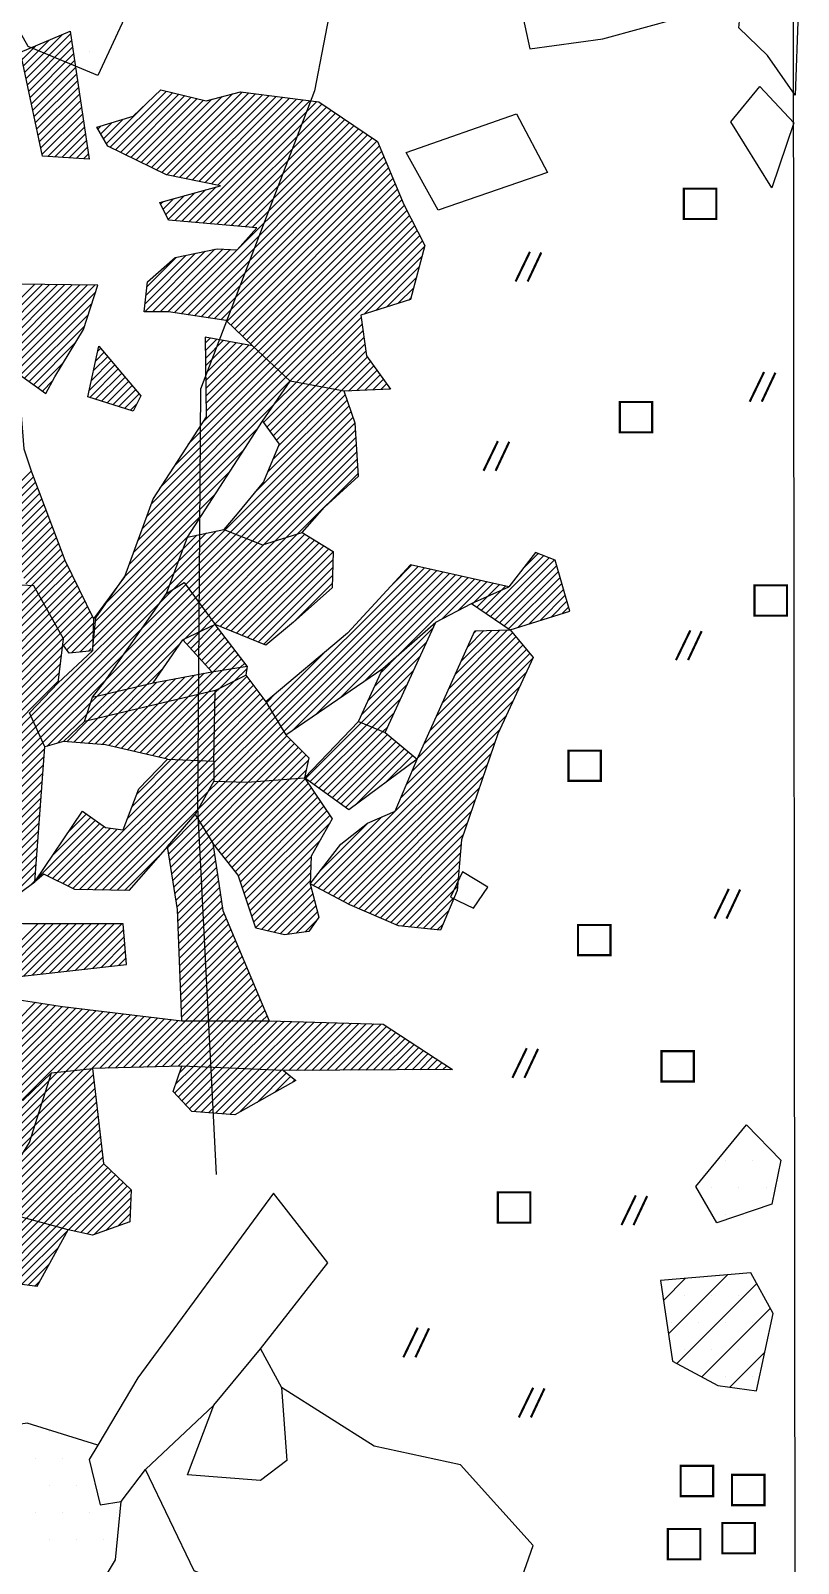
# Model space of a CAD drawing. Header units: metres. Extents: x 1.93 to 3.41, y -19.08 to -16.26.
# Drawn here: x 3.048 to 3.402, y -18.649 to -17.94 of the extents above; entities that cross this region are included whole.
import ezdxf

# ---------------------------------------------------------------- set-up
doc = ezdxf.new("R2010")
doc.units = ezdxf.units.M
doc.header["$LTSCALE"] = 25
doc.header["$MEASUREMENT"] = 0
doc.linetypes.add('GESTRICHELT', pattern=[0.75, 0.5, -0.25])
doc.linetypes.add('STRICHPUNKTX2', pattern=[2, 1, -0.5, 0, -0.5])
doc.layers.get('0').update_dxf_attribs({"linetype": 'CONTINUOUS'})
for name, color, linetype in [('BEFUND_UNSICHER', 1, 'GESTRICHELT'), ('FEUER', 1, 'CONTINUOUS'), ('GRABUNGSGRENZE', 3, 'STRICHPUNKTX2'), ('KNOCHEN', 2, 'CONTINUOUS'), ('KNOCHENSCHRAFF', 2, 'CONTINUOUS'), ('STEINE', 4, 'CONTINUOUS'), ('STEINESCHRAFF', 4, 'CONTINUOUS')]:
    doc.layers.add(name, color=color, linetype=linetype)

# ---------------------------------------------------------------- blocks, each defined once
blk = doc.blocks.new('*X8')
at = {"color": 0}
for p, q in [((304.38, -1795.374), (305.025, -1794.729)), ((304.442, -1795.665), (305.637, -1794.47)), ((304.504, -1795.957), (306.249, -1794.212)), ((304.566, -1796.248), (306.623, -1794.191)), ((304.628, -1796.54), (306.668, -1794.499)), ((304.69, -1796.831), (306.714, -1794.808)), ((304.752, -1797.123), (306.759, -1795.116)), ((304.814, -1797.414), (306.804, -1795.424)), ((304.876, -1797.706), (306.849, -1795.733)), ((304.938, -1797.997), (306.894, -1796.041)), ((305, -1798.289), (306.94, -1796.349)), ((305.063, -1798.58), (306.985, -1796.658)), ((308.457, -1799.428), (311.054, -1796.831)), ((308.695, -1799.544), (311.338, -1796.9)), ((310.83, -1800.591), (314.543, -1796.878)), ((305.125, -1798.872), (307.03, -1796.966)), ((305.187, -1799.163), (307.075, -1797.274)), ((305.249, -1799.455), (307.121, -1797.583)), ((308.274, -1799.258), (310.158, -1797.373)), ((308.932, -1799.661), (311.623, -1796.97)), ((309.169, -1799.777), (311.907, -1797.039)), ((309.406, -1799.893), (312.191, -1797.108)), ((309.644, -1800.01), (312.475, -1797.178)), ((309.881, -1800.126), (312.76, -1797.247)), ((310.118, -1800.242), (313.153, -1797.207)), ((310.355, -1800.359), (313.629, -1797.084)), ((310.592, -1800.475), (314.106, -1796.961)), ((311.072, -1800.703), (314.856, -1796.918)), ((311.366, -1800.762), (315.17, -1796.958)), ((311.659, -1800.822), (315.484, -1796.997)), ((311.953, -1800.882), (315.798, -1797.037)), ((312.084, -1802.872), (317.681, -1797.276)), ((312.246, -1800.942), (316.112, -1797.077)), ((312.41, -1802.9), (317.994, -1797.315)), ((312.54, -1801.002), (316.425, -1797.117)), ((312.735, -1802.929), (318.236, -1797.427)), ((312.834, -1801.062), (316.739, -1797.156)), ((313.06, -1802.957), (318.447, -1797.57)), ((313.127, -1801.122), (317.053, -1797.196)), ((313.421, -1801.182), (317.367, -1797.236)), ((305.311, -1799.746), (307.166, -1797.891)), ((305.564, -1799.847), (307.211, -1798.199)), ((308.012, -1798.813), (308.536, -1798.288)), ((308.143, -1799.035), (309.044, -1798.135)), ((313.385, -1802.986), (318.658, -1797.713)), ((313.71, -1803.014), (318.868, -1797.856)), ((314.035, -1803.042), (319.079, -1797.999)), ((314.36, -1803.071), (319.289, -1798.142)), ((314.686, -1803.099), (319.5, -1798.285)), ((305.894, -1799.87), (307.256, -1798.508)), ((306.224, -1799.894), (307.301, -1798.816)), ((307.881, -1798.59), (308.029, -1798.442)), ((311.423, -1807.069), (319.921, -1798.571)), ((311.729, -1807.116), (320.131, -1798.714)), ((312.036, -1807.163), (320.342, -1798.857)), ((312.342, -1807.21), (320.553, -1799)), ((315.011, -1803.128), (319.71, -1798.428)), ((306.554, -1799.917), (307.347, -1799.124)), ((306.884, -1799.941), (307.392, -1799.433)), ((307.214, -1799.964), (307.437, -1799.741)), ((312.649, -1807.258), (320.763, -1799.143)), ((312.955, -1807.305), (320.884, -1799.376)), ((313.261, -1807.352), (320.989, -1799.624)), ((313.568, -1807.399), (321.094, -1799.873)), ((313.845, -1807.475), (321.198, -1800.122)), ((314.026, -1807.648), (321.303, -1800.371)), ((314.206, -1807.821), (321.408, -1800.619)), ((314.387, -1807.994), (321.513, -1800.868)), ((314.567, -1808.167), (321.618, -1801.117)), ((310.898, -1802.29), (311.394, -1801.795)), ((311.016, -1802.526), (311.88, -1801.662)), ((311.134, -1802.762), (312.366, -1801.53)), ((311.434, -1802.815), (312.852, -1801.397)), ((311.759, -1802.844), (313.338, -1801.264)), ((314.748, -1808.34), (321.722, -1801.366)), ((314.928, -1808.513), (321.827, -1801.615)), ((315.11, -1808.686), (321.932, -1801.863)), ((310.78, -1802.055), (310.907, -1801.928)), ((315.292, -1808.857), (322.039, -1802.11)), ((315.474, -1809.028), (322.159, -1802.343)), ((315.656, -1809.2), (322.279, -1802.577)), ((315.838, -1809.371), (322.399, -1802.811)), ((316.02, -1809.543), (322.519, -1803.044)), ((316.203, -1809.714), (322.639, -1803.278)), ((316.385, -1809.885), (322.759, -1803.511)), ((316.567, -1810.057), (322.879, -1803.745)), ((316.749, -1810.228), (322.982, -1803.995)), ((310.051, -1807.027), (312.845, -1804.233)), ((310.066, -1806.658), (312.397, -1804.327)), ((310.111, -1806.26), (311.949, -1804.421)), ((310.155, -1805.862), (311.501, -1804.516)), ((310.404, -1807.027), (313.293, -1804.138)), ((310.758, -1807.027), (313.653, -1804.131)), ((311.111, -1807.027), (313.988, -1804.15)), ((320.206, -1807.124), (322.855, -1804.476)), ((320.72, -1806.965), (322.727, -1804.957)), ((302.231, -1808.483), (304.952, -1805.762)), ((302.437, -1808.63), (305.301, -1805.767)), ((302.644, -1808.777), (305.65, -1805.771)), ((302.85, -1808.925), (305.998, -1805.776)), ((303.056, -1809.072), (306.347, -1805.781)), ((303.262, -1809.219), (306.696, -1805.786)), ((303.469, -1809.366), (307.044, -1805.791)), ((303.675, -1809.514), (307.393, -1805.795)), ((303.881, -1809.661), (307.742, -1805.8)), ((304.087, -1809.808), (307.779, -1806.116)), ((321.233, -1806.805), (322.6, -1805.438)), ((321.746, -1806.645), (322.472, -1805.919)), ((304.294, -1809.956), (307.609, -1806.64)), ((322.259, -1806.485), (322.344, -1806.401)), ((304.5, -1810.103), (307.439, -1807.164)), ((317.038, -1810.293), (320.045, -1807.286)), ((304.706, -1810.25), (307.269, -1807.687)), ((317.337, -1810.347), (320.087, -1807.597)), ((317.636, -1810.402), (320.129, -1807.909)), ((317.934, -1810.457), (320.171, -1808.22)), ((304.912, -1810.398), (306.839, -1808.471)), ((307.784, -1809.294), (308.178, -1808.9)), ((307.882, -1808.842), (308.016, -1808.708)), ((318.233, -1810.512), (320.213, -1808.532)), ((318.532, -1810.567), (320.255, -1808.843)), ((305.119, -1810.545), (306.299, -1809.365)), ((307.49, -1810.649), (308.664, -1809.475)), ((307.588, -1810.197), (308.502, -1809.283)), ((307.686, -1809.745), (308.34, -1809.092)), ((318.83, -1810.622), (320.328, -1809.125)), ((319.129, -1810.676), (320.477, -1809.329)), ((319.467, -1810.692), (320.627, -1809.532)), ((305.325, -1810.692), (305.792, -1810.225)), ((307.507, -1810.985), (308.825, -1809.667)), ((307.776, -1811.07), (308.987, -1809.858)), ((308.044, -1811.155), (309.149, -1810.05)), ((308.313, -1811.24), (309.311, -1810.242)), ((315.536, -1812.148), (317.337, -1810.347)), ((316.027, -1811.304), (317.038, -1810.293)), ((319.839, -1810.674), (320.776, -1809.736)), ((320.21, -1810.656), (320.926, -1809.94)), ((320.581, -1810.639), (321.075, -1810.144)), ((320.952, -1810.621), (321.225, -1810.348)), ((308.581, -1811.325), (309.473, -1810.433)), ((308.85, -1811.41), (309.635, -1810.625)), ((309.118, -1811.495), (309.797, -1810.817)), ((315.684, -1812.354), (317.636, -1810.402)), ((315.726, -1814.433), (319.315, -1810.845)), ((315.831, -1812.56), (317.934, -1810.457)), ((315.974, -1813.832), (319.129, -1810.676)), ((315.978, -1812.767), (318.233, -1810.512)), ((316.126, -1812.973), (318.532, -1810.567)), ((316.221, -1813.231), (318.83, -1810.622)), ((321.324, -1810.603), (321.375, -1810.552)), ((309.386, -1811.58), (309.685, -1811.282)), ((313.76, -1817.106), (319.496, -1811.37)), ((314.013, -1817.207), (319.587, -1811.633)), ((315.127, -1815.386), (319.405, -1811.108)), ((314.265, -1817.308), (319.677, -1811.896)), ((314.518, -1817.409), (319.768, -1812.159)), ((314.77, -1817.51), (319.795, -1812.486)), ((315.023, -1817.611), (319.816, -1812.818)), ((315.276, -1817.712), (319.836, -1813.151)), ((315.568, -1817.773), (319.857, -1813.484)), ((316.078, -1817.617), (319.878, -1813.817)), ((303.138, -1816.061), (304.807, -1814.392)), ((316.587, -1817.461), (319.899, -1814.149)), ((317.096, -1817.306), (319.92, -1814.482)), ((303.251, -1816.301), (304.902, -1814.65)), ((303.364, -1816.542), (304.999, -1814.907)), ((303.477, -1816.782), (305.095, -1815.164)), ((303.59, -1817.023), (305.192, -1815.421)), ((303.687, -1817.28), (305.288, -1815.679)), ((303.783, -1817.537), (305.385, -1815.936)), ((303.879, -1817.795), (305.481, -1816.193)), ((303.975, -1818.052), (305.578, -1816.45)), ((304.071, -1818.31), (305.674, -1816.707)), ((304.167, -1818.567), (305.77, -1816.964)), ((304.264, -1818.825), (305.867, -1817.221)), ((311.181, -1819.685), (313.76, -1817.106)), ((311.391, -1819.122), (313.357, -1817.156)), ((311.391, -1819.829), (314.013, -1817.207)), ((311.601, -1818.558), (312.908, -1817.251)), ((311.811, -1817.995), (312.459, -1817.346)), ((311.939, -1819.634), (314.265, -1817.308)), ((312.089, -1819.838), (314.518, -1817.409)), ((313.139, -1821.263), (317.096, -1817.306)), ((313.289, -1821.466), (317.447, -1817.309)), ((313.536, -1821.573), (317.667, -1817.442)), ((304.36, -1819.082), (305.963, -1817.478)), ((304.456, -1819.339), (306.06, -1817.735)), ((304.552, -1819.597), (306.156, -1817.993)), ((312.239, -1820.041), (314.77, -1817.51)), ((312.389, -1820.245), (315.023, -1817.611)), ((312.539, -1820.449), (315.276, -1817.712)), ((312.689, -1820.652), (315.568, -1817.773)), ((312.839, -1820.856), (316.078, -1817.617)), ((312.989, -1821.059), (316.587, -1817.461)), ((313.786, -1821.676), (317.887, -1817.576)), ((314.037, -1821.779), (318.107, -1817.709)), ((314.287, -1821.883), (318.327, -1817.843)), ((314.537, -1821.986), (318.547, -1817.976)), ((314.787, -1822.089), (318.755, -1818.122)), ((304.82, -1819.682), (306.253, -1818.25)), ((305.011, -1819.845), (306.349, -1818.507)), ((305.138, -1820.071), (306.465, -1818.744)), ((315.038, -1822.193), (318.744, -1818.486)), ((315.288, -1822.296), (318.733, -1818.851)), ((315.937, -1825.536), (322.679, -1818.794)), ((316.069, -1825.757), (322.968, -1818.859)), ((321.472, -1819.648), (322.39, -1818.729)), ((325.812, -1820.965), (328.476, -1818.301)), ((326.021, -1821.108), (328.73, -1818.4)), ((326.231, -1821.252), (328.985, -1818.498)), ((326.441, -1821.396), (329.084, -1818.753)), ((327.506, -1818.917), (328.221, -1818.202)), ((305.266, -1820.297), (306.581, -1818.982)), ((305.393, -1820.524), (306.698, -1819.219)), ((305.52, -1820.75), (306.814, -1819.456)), ((315.538, -1822.399), (318.722, -1819.216)), ((316.202, -1825.978), (323.256, -1818.924)), ((316.334, -1826.199), (323.545, -1818.989)), ((316.467, -1826.42), (323.834, -1819.053)), ((316.883, -1826.357), (324.122, -1819.118)), ((317.995, -1825.599), (324.411, -1819.183)), ((319.107, -1824.841), (324.7, -1819.248)), ((320.218, -1824.083), (324.989, -1819.313)), ((321.759, -1822.896), (325.277, -1819.378)), ((323.793, -1821.216), (325.566, -1819.442)), ((324.547, -1820.815), (325.855, -1819.507)), ((325.275, -1820.44), (326.143, -1819.572)), ((326.651, -1821.54), (329.162, -1819.028)), ((326.86, -1821.684), (329.24, -1819.304)), ((305.648, -1820.976), (306.931, -1819.693)), ((305.775, -1821.202), (307.047, -1819.93)), ((305.902, -1821.429), (307.163, -1820.167)), ((316.941, -1821.35), (318.711, -1819.58)), ((325.392, -1820.677), (325.908, -1820.161)), ((325.602, -1820.821), (326.541, -1819.882)), ((325.908, -1820.161), (326.432, -1819.637)), ((326.541, -1819.882), (326.721, -1819.702)), ((327.285, -1821.613), (329.318, -1819.58)), ((327.801, -1821.45), (329.396, -1819.855)), ((328.317, -1821.288), (329.474, -1820.131)), ((306.029, -1821.655), (307.28, -1820.405)), ((306.157, -1821.881), (307.396, -1820.642)), ((306.284, -1822.107), (307.512, -1820.879)), ((325.182, -1820.533), (325.275, -1820.44)), ((328.833, -1821.125), (329.552, -1820.406)), ((329.349, -1820.963), (329.63, -1820.682)), ((306.3, -1822.444), (307.629, -1821.116)), ((306.448, -1822.65), (307.672, -1821.427)), ((306.662, -1822.79), (307.659, -1821.793)), ((307.052, -1822.753), (307.633, -1822.173)), ((323.229, -1826.375), (327.359, -1822.246)), ((323.516, -1825.735), (327.198, -1822.053)), ((323.803, -1825.094), (327.036, -1821.861)), ((324.09, -1824.453), (326.814, -1821.73)), ((324.378, -1823.813), (326.449, -1821.741)), ((324.665, -1823.172), (326.084, -1821.753)), ((324.952, -1822.531), (325.719, -1821.764)), ((325.239, -1821.891), (325.354, -1821.776)), ((307.443, -1822.716), (307.572, -1822.587)), ((315.804, -1825.315), (318.305, -1822.814)), ((322.13, -1828.889), (327.977, -1823.042)), ((322.391, -1828.274), (327.843, -1822.822)), ((322.655, -1827.657), (327.682, -1822.63)), ((322.942, -1827.016), (327.521, -1822.438)), ((321.868, -1829.504), (327.671, -1823.701)), ((318.06, -1833.666), (327.366, -1824.36)), ((315.671, -1825.094), (316.123, -1824.643)), ((318.291, -1833.788), (327.06, -1825.019)), ((318.523, -1833.91), (326.754, -1825.679)), ((318.754, -1834.032), (326.449, -1826.338)), ((318.986, -1834.154), (326.23, -1826.911)), ((319.217, -1834.276), (326.044, -1827.449)), ((319.449, -1834.399), (325.859, -1827.988)), ((319.691, -1834.51), (325.674, -1828.527)), ((319.938, -1834.617), (325.489, -1829.065)), ((320.185, -1834.723), (325.304, -1829.604)), ((320.431, -1834.83), (325.119, -1830.143)), ((317.829, -1833.544), (321.005, -1830.367)), ((318.154, -1832.865), (320.374, -1830.645)), ((320.678, -1834.937), (324.934, -1830.681)), ((320.925, -1835.043), (324.749, -1831.22)), ((321.172, -1835.15), (324.657, -1831.665)), ((321.419, -1835.256), (324.624, -1832.052)), ((321.666, -1835.363), (324.59, -1832.439)), ((321.956, -1835.427), (324.556, -1832.826)), ((322.276, -1835.461), (324.523, -1833.214)), ((322.596, -1835.494), (324.489, -1833.601)), ((322.916, -1835.528), (324.334, -1834.109)), ((323.235, -1835.562), (324.082, -1834.715)), ((323.555, -1835.595), (323.829, -1835.321))]:
    blk.add_line(p, q, dxfattribs=at)
blk = doc.blocks.new('*X9')
at = {"color": 0}
for p, q in [((312.837, -1808.483), (313.075, -1808.246)), ((312.842, -1808.832), (313.373, -1808.301)), ((312.847, -1809.181), (313.671, -1808.357)), ((312.852, -1809.529), (313.969, -1808.412)), ((312.857, -1809.878), (314.267, -1808.467)), ((312.861, -1810.227), (314.565, -1808.523)), ((312.866, -1810.575), (314.863, -1808.578)), ((312.871, -1810.924), (315.11, -1808.686)), ((312.876, -1811.273), (315.292, -1808.857)), ((311.404, -1814.159), (316.02, -1809.543)), ((312.056, -1813.153), (315.838, -1809.371)), ((312.709, -1812.147), (315.656, -1809.2)), ((312.881, -1811.621), (315.474, -1809.028)), ((309.921, -1817.056), (316.749, -1810.228)), ((310.126, -1816.498), (316.567, -1810.057)), ((310.33, -1815.94), (316.385, -1809.885)), ((310.752, -1815.165), (316.203, -1809.714)), ((309.717, -1817.613), (316.027, -1811.304)), ((309.513, -1818.171), (315.274, -1812.41)), ((309.309, -1818.729), (314.625, -1813.413)), ((309.095, -1819.296), (313.975, -1814.416)), ((308.26, -1820.485), (313.326, -1815.419)), ((307.764, -1821.334), (312.677, -1816.422)), ((307.725, -1821.727), (312.027, -1817.425)), ((307.686, -1822.12), (311.811, -1817.995)), ((307.646, -1822.513), (311.601, -1818.558)), ((304.792, -1825.72), (311.391, -1819.122)), ((303.566, -1821.644), (305.138, -1820.071)), ((303.612, -1821.244), (305.011, -1819.845)), ((303.659, -1820.843), (304.82, -1819.682)), ((304.902, -1825.964), (311.181, -1819.685)), ((307.843, -1824.792), (312.389, -1820.245)), ((308.275, -1824.006), (312.239, -1820.041)), ((309.099, -1822.828), (312.089, -1819.838)), ((309.924, -1821.65), (311.939, -1819.634)), ((310.748, -1820.472), (311.391, -1819.829)), ((303.457, -1823.167), (305.648, -1820.976)), ((303.491, -1822.78), (305.52, -1820.75)), ((303.512, -1822.404), (305.393, -1820.524)), ((303.533, -1822.03), (305.266, -1820.297)), ((305.012, -1826.208), (310.748, -1820.472)), ((308.306, -1824.682), (312.539, -1820.449)), ((308.769, -1824.573), (312.689, -1820.652)), ((309.232, -1824.463), (312.839, -1820.856)), ((303.356, -1824.328), (306.029, -1821.655)), ((303.39, -1823.941), (305.902, -1821.429)), ((303.423, -1823.554), (305.775, -1821.202)), ((305.122, -1826.451), (309.924, -1821.65)), ((311.905, -1822.143), (312.989, -1821.059)), ((312.17, -1822.585), (313.272, -1821.483)), ((312.337, -1822.772), (313.442, -1821.667)), ((312.589, -1821.813), (313.139, -1821.263)), ((313.272, -1821.483), (313.289, -1821.466)), ((320.679, -1824.329), (323.387, -1821.621)), ((303.289, -1825.103), (306.284, -1822.107)), ((303.322, -1824.715), (306.157, -1821.881)), ((309.695, -1824.354), (311.707, -1822.341)), ((311.836, -1822.212), (311.905, -1822.143)), ((312.003, -1822.399), (312.589, -1821.813)), ((312.505, -1822.958), (313.595, -1821.867)), ((312.672, -1823.144), (313.748, -1822.068)), ((312.839, -1823.331), (313.901, -1822.268)), ((320.38, -1824.982), (323.086, -1822.276)), ((303.222, -1825.877), (306.206, -1822.892)), ((303.255, -1825.49), (306.257, -1822.488)), ((305.232, -1826.695), (309.099, -1822.828)), ((313.006, -1823.517), (314.054, -1822.469)), ((313.222, -1823.655), (314.207, -1822.669)), ((313.641, -1823.589), (314.36, -1822.87)), ((314.06, -1823.524), (314.513, -1823.07)), ((320.081, -1825.634), (322.785, -1822.93)), ((320.978, -1823.676), (321.759, -1822.896)), ((303.188, -1826.264), (306.156, -1823.296)), ((303.211, -1826.594), (306.105, -1823.7)), ((310.158, -1824.244), (310.912, -1823.489)), ((311.117, -1825.052), (312.353, -1823.816)), ((311.581, -1824.942), (312.789, -1823.734)), ((312.045, -1824.832), (313.222, -1823.655)), ((312.508, -1824.722), (313.641, -1823.589)), ((312.972, -1824.612), (314.06, -1823.524)), ((313.51, -1824.428), (314.479, -1823.458)), ((314.217, -1824.074), (314.759, -1823.531)), ((314.479, -1823.458), (314.666, -1823.271)), ((320.054, -1826.015), (322.484, -1823.585)), ((303.236, -1826.924), (306.055, -1824.104)), ((305.342, -1826.938), (308.275, -1824.006)), ((307.872, -1825.823), (309.232, -1824.463)), ((308.336, -1825.712), (309.695, -1824.354)), ((308.799, -1825.602), (310.158, -1824.244)), ((309.263, -1825.492), (310.61, -1824.145)), ((309.727, -1825.382), (311.046, -1824.063)), ((310.19, -1825.272), (311.482, -1823.981)), ((310.654, -1825.162), (311.917, -1823.899)), ((313.265, -1826.441), (315.221, -1824.484)), ((313.27, -1826.081), (315.069, -1824.282)), ((313.276, -1825.722), (314.918, -1824.08)), ((313.281, -1825.363), (314.766, -1823.878)), ((313.287, -1825.004), (314.217, -1824.074)), ((313.292, -1824.645), (313.51, -1824.428)), ((320.303, -1826.119), (322.183, -1824.239)), ((305.52, -1827.114), (307.552, -1825.082)), ((307.387, -1825.601), (308.306, -1824.682)), ((307.409, -1825.933), (308.769, -1824.573)), ((307.552, -1825.082), (307.843, -1824.792)), ((308.678, -1827.138), (310.654, -1825.162)), ((308.965, -1827.205), (311.117, -1825.052)), ((309.251, -1827.272), (311.581, -1824.942)), ((309.538, -1827.338), (312.045, -1824.832)), ((309.825, -1827.405), (312.508, -1824.722)), ((310.112, -1827.471), (312.972, -1824.612)), ((310.399, -1827.538), (313.292, -1824.645)), ((310.686, -1827.605), (313.287, -1825.004)), ((313.248, -1827.518), (315.671, -1825.094)), ((313.253, -1827.159), (315.524, -1824.888)), ((313.259, -1826.8), (315.373, -1824.686)), ((320.553, -1826.223), (321.882, -1824.894)), ((303.26, -1827.253), (304.792, -1825.72)), ((306.021, -1826.967), (307.387, -1825.601)), ((306.446, -1826.896), (307.409, -1825.933)), ((306.773, -1826.921), (307.872, -1825.823)), ((307.101, -1826.947), (308.336, -1825.712)), ((307.429, -1826.973), (308.799, -1825.602)), ((307.756, -1826.999), (309.263, -1825.492)), ((308.084, -1827.025), (309.727, -1825.382)), ((308.391, -1827.072), (310.19, -1825.272)), ((310.973, -1827.671), (313.281, -1825.363)), ((311.289, -1827.709), (313.276, -1825.722)), ((313.243, -1827.876), (315.804, -1825.315)), ((313.243, -1828.229), (315.937, -1825.536)), ((313.243, -1828.583), (316.069, -1825.757)), ((320.802, -1826.327), (321.581, -1825.549)), ((303.233, -1828.34), (305.122, -1826.451)), ((303.265, -1827.955), (305.012, -1826.208)), ((303.284, -1827.582), (304.902, -1825.964)), ((311.626, -1827.725), (313.27, -1826.081)), ((311.964, -1827.742), (313.265, -1826.441)), ((313.452, -1828.728), (316.202, -1825.978)), ((313.794, -1828.739), (316.334, -1826.199)), ((314.136, -1828.751), (316.467, -1826.42)), ((314.478, -1828.762), (316.613, -1826.628)), ((317.471, -1828.598), (320.054, -1826.015)), ((317.676, -1828.747), (320.303, -1826.119)), ((317.881, -1828.895), (320.553, -1826.223)), ((318.086, -1829.044), (320.802, -1826.327)), ((318.291, -1829.192), (321.052, -1826.431)), ((318.496, -1829.341), (321.269, -1826.568)), ((321.052, -1826.431), (321.28, -1826.203)), ((303.139, -1829.495), (305.428, -1827.206)), ((303.17, -1829.11), (305.342, -1826.938)), ((303.202, -1828.725), (305.232, -1826.695)), ((312.301, -1827.758), (313.259, -1826.8)), ((312.639, -1827.774), (313.253, -1827.159)), ((314.826, -1828.768), (316.789, -1826.805)), ((315.209, -1828.739), (316.966, -1826.982)), ((315.592, -1828.709), (317.143, -1827.158)), ((315.975, -1828.68), (317.32, -1827.335)), ((318.701, -1829.489), (321.462, -1826.728)), ((318.906, -1829.638), (321.656, -1826.888)), ((319.111, -1829.787), (321.849, -1827.048)), ((319.316, -1829.935), (322.043, -1827.208)), ((319.803, -1829.801), (322.236, -1827.369)), ((302.134, -1831.207), (305.372, -1827.969)), ((303.108, -1829.88), (305.4, -1827.587)), ((306.494, -1833.565), (312.301, -1827.758)), ((306.729, -1833.683), (312.639, -1827.774)), ((307.037, -1833.729), (312.976, -1827.79)), ((307.383, -1833.736), (313.243, -1827.876)), ((309.253, -1830.452), (311.964, -1827.742)), ((309.468, -1829.884), (311.626, -1827.725)), ((309.683, -1829.315), (311.289, -1827.709)), ((312.976, -1827.79), (313.248, -1827.518)), ((316.358, -1828.65), (317.496, -1827.512)), ((316.741, -1828.621), (317.611, -1827.751)), ((321.174, -1828.784), (322.43, -1827.529)), ((322.545, -1827.767), (322.623, -1827.689)), ((302.614, -1831.081), (305.344, -1828.351)), ((303.093, -1830.955), (305.316, -1828.732)), ((307.73, -1833.743), (313.243, -1828.229)), ((308.076, -1833.75), (313.243, -1828.583)), ((312.474, -1830.413), (314.136, -1828.751)), ((312.5, -1830.034), (313.794, -1828.739)), ((312.609, -1830.632), (314.478, -1828.762)), ((312.744, -1830.85), (314.826, -1828.768)), ((312.879, -1831.069), (315.209, -1828.739)), ((312.962, -1829.218), (313.452, -1828.728)), ((313.013, -1831.288), (315.592, -1828.709)), ((313.148, -1831.507), (315.975, -1828.68)), ((313.297, -1831.711), (316.358, -1828.65)), ((313.454, -1831.908), (316.741, -1828.621)), ((313.61, -1832.106), (317.124, -1828.591)), ((313.766, -1832.303), (317.458, -1828.611)), ((317.124, -1828.591), (317.51, -1828.206)), ((303.222, -1831.179), (305.288, -1829.114)), ((308.423, -1833.757), (312.962, -1829.218)), ((313.923, -1832.5), (317.601, -1828.822)), ((314.079, -1832.697), (317.744, -1829.033)), ((314.235, -1832.894), (317.886, -1829.244)), ((314.381, -1833.102), (318.029, -1829.455)), ((303.175, -1831.934), (305.232, -1829.877)), ((303.199, -1831.557), (305.26, -1829.496)), ((308.77, -1833.764), (312.5, -1830.034)), ((314.469, -1833.367), (318.171, -1829.666)), ((314.558, -1833.633), (318.314, -1829.877)), ((314.646, -1833.898), (318.456, -1830.088)), ((303.097, -1832.719), (305.175, -1830.641)), ((303.152, -1832.311), (305.204, -1830.259)), ((305.078, -1833.212), (307.765, -1830.526)), ((305.551, -1833.094), (307.971, -1830.673)), ((305.786, -1833.212), (308.178, -1830.82)), ((305.802, -1832.135), (307.559, -1830.378)), ((306.022, -1833.329), (308.459, -1830.893)), ((306.525, -1831.058), (307.353, -1830.231)), ((311.107, -1831.78), (312.474, -1830.413)), ((311.155, -1832.085), (312.609, -1830.632)), ((311.204, -1832.39), (312.744, -1830.85)), ((314.735, -1834.163), (318.599, -1830.299)), ((314.823, -1834.428), (318.593, -1830.659)), ((302.88, -1833.643), (305.119, -1831.404)), ((302.989, -1833.181), (305.147, -1831.022)), ((306.258, -1833.447), (308.773, -1830.932)), ((311.252, -1832.696), (312.879, -1831.069)), ((311.3, -1833.001), (313.013, -1831.288)), ((311.348, -1833.306), (313.148, -1831.507)), ((314.911, -1834.693), (318.145, -1831.46)), ((302.662, -1834.568), (305.063, -1832.167)), ((302.771, -1834.106), (305.091, -1831.786)), ((309.116, -1833.771), (310.721, -1832.166)), ((311.397, -1833.612), (313.223, -1831.785)), ((311.445, -1833.917), (313.269, -1832.093)), ((315, -1834.958), (317.735, -1832.224)), ((302.554, -1835.03), (305.035, -1832.549)), ((303.481, -1834.457), (305.007, -1832.931)), ((311.493, -1834.222), (313.314, -1832.401)), ((311.541, -1834.528), (313.36, -1832.71)), ((311.568, -1834.855), (313.405, -1833.018)), ((315.088, -1835.223), (317.72, -1832.592)), ((315.177, -1835.489), (317.705, -1832.96)), ((304.787, -1833.504), (304.979, -1833.312)), ((311.581, -1835.195), (313.451, -1833.326)), ((311.595, -1835.535), (313.496, -1833.634)), ((315.448, -1835.571), (317.691, -1833.328)), ((315.735, -1835.637), (317.731, -1833.641)), ((311.608, -1835.875), (313.541, -1833.942)), ((311.622, -1836.215), (313.587, -1834.25)), ((316.022, -1835.703), (317.806, -1833.92)), ((316.31, -1835.77), (317.88, -1834.199)), ((311.635, -1836.555), (313.632, -1834.558)), ((311.649, -1836.895), (313.711, -1834.833)), ((311.662, -1837.235), (313.816, -1835.082)), ((316.634, -1835.8), (317.955, -1834.479)), ((317.043, -1835.744), (318.029, -1834.758)), ((317.452, -1835.688), (317.987, -1835.153)), ((302.455, -1837.957), (305.105, -1835.307)), ((302.854, -1837.912), (305.459, -1835.307)), ((303.253, -1837.866), (305.813, -1835.307)), ((303.652, -1837.821), (306.166, -1835.307)), ((304.05, -1837.776), (306.52, -1835.307)), ((304.449, -1837.731), (306.873, -1835.307)), ((304.848, -1837.686), (307.227, -1835.307)), ((305.246, -1837.641), (307.58, -1835.307)), ((305.644, -1837.596), (307.934, -1835.307)), ((306.043, -1837.552), (308.288, -1835.307)), ((306.441, -1837.507), (308.641, -1835.307)), ((306.839, -1837.462), (308.995, -1835.306)), ((307.238, -1837.417), (309.08, -1835.575)), ((311.676, -1837.575), (313.92, -1835.331)), ((311.689, -1837.915), (314.025, -1835.58)), ((311.703, -1838.255), (314.129, -1835.829)), ((307.636, -1837.372), (309.107, -1835.902)), ((308.034, -1837.328), (309.133, -1836.229)), ((308.433, -1837.283), (309.16, -1836.556)), ((311.716, -1838.595), (314.234, -1836.078)), ((311.73, -1838.935), (314.339, -1836.327)), ((311.743, -1839.275), (314.443, -1836.576)), ((308.831, -1837.238), (309.186, -1836.883)), ((311.757, -1839.615), (314.548, -1836.825)), ((311.928, -1839.798), (314.652, -1837.074)), ((312.281, -1839.798), (314.757, -1837.323)), ((312.635, -1839.798), (314.862, -1837.571)), ((312.988, -1839.798), (314.966, -1837.82)), ((313.342, -1839.798), (315.071, -1838.069)), ((313.696, -1839.798), (315.175, -1838.318)), ((314.049, -1839.798), (315.28, -1838.567)), ((303.335, -1840.613), (305.008, -1838.94)), ((303.353, -1842.363), (306.545, -1839.171)), ((303.373, -1841.989), (306.23, -1839.132)), ((303.392, -1840.909), (305.313, -1838.988)), ((303.407, -1841.601), (305.924, -1839.084)), ((303.441, -1841.214), (305.619, -1839.036)), ((303.525, -1842.544), (306.861, -1839.208)), ((303.698, -1842.724), (307.176, -1839.246)), ((303.871, -1842.905), (307.492, -1839.284)), ((304.044, -1843.086), (307.807, -1839.322)), ((304.216, -1843.267), (308.123, -1839.36)), ((304.389, -1843.448), (308.439, -1839.398)), ((314.403, -1839.798), (315.385, -1838.816)), ((314.756, -1839.798), (315.489, -1839.065)), ((315.11, -1839.798), (315.594, -1839.314)), ((306.023, -1842.168), (308.754, -1839.436)), ((306.419, -1842.125), (309.07, -1839.474)), ((306.816, -1842.082), (309.385, -1839.512)), ((307.212, -1842.039), (309.701, -1839.55)), ((307.609, -1841.996), (310.017, -1839.588)), ((307.973, -1841.985), (310.332, -1839.626)), ((308.336, -1841.976), (310.648, -1839.664)), ((308.698, -1841.967), (310.963, -1839.702)), ((309.061, -1841.958), (311.279, -1839.74)), ((309.423, -1841.949), (311.595, -1839.778)), ((309.786, -1841.94), (311.928, -1839.798)), ((310.148, -1841.931), (312.281, -1839.798)), ((310.511, -1841.922), (312.635, -1839.798)), ((310.873, -1841.913), (312.988, -1839.798)), ((311.236, -1841.904), (313.342, -1839.798)), ((311.598, -1841.895), (313.696, -1839.798)), ((311.948, -1841.899), (314.049, -1839.798)), ((312.287, -1841.914), (314.403, -1839.798)), ((312.626, -1841.929), (314.756, -1839.798)), ((312.965, -1841.943), (315.11, -1839.798)), ((313.304, -1841.958), (315.464, -1839.798)), ((313.642, -1841.973), (315.817, -1839.798)), ((313.981, -1841.987), (316.16, -1839.808)), ((314.32, -1842.002), (316.504, -1839.818)), ((314.659, -1842.017), (316.847, -1839.828)), ((314.998, -1842.031), (317.191, -1839.838)), ((315.337, -1842.046), (317.534, -1839.848)), ((315.464, -1839.798), (315.698, -1839.563)), ((315.676, -1842.061), (317.878, -1839.858)), ((316.014, -1842.075), (318.222, -1839.868)), ((316.353, -1842.09), (318.565, -1839.878)), ((316.704, -1842.093), (318.909, -1839.888)), ((317.06, -1842.091), (319.252, -1839.898)), ((317.416, -1842.089), (319.596, -1839.908)), ((317.772, -1842.086), (319.94, -1839.918)), ((318.127, -1842.084), (320.283, -1839.928)), ((318.483, -1842.081), (320.627, -1839.938)), ((318.839, -1842.079), (320.97, -1839.948)), ((319.195, -1842.077), (321.216, -1840.056)), ((319.551, -1842.074), (321.43, -1840.195)), ((319.907, -1842.072), (321.645, -1840.334)), ((320.263, -1842.07), (321.859, -1840.474)), ((320.619, -1842.067), (322.073, -1840.613)), ((320.975, -1842.065), (322.287, -1840.752)), ((321.331, -1842.063), (322.501, -1840.892)), ((321.687, -1842.06), (322.716, -1841.031)), ((322.042, -1842.058), (322.93, -1841.171)), ((322.398, -1842.055), (323.144, -1841.31)), ((322.754, -1842.053), (323.358, -1841.449)), ((311.421, -1843.134), (312.626, -1841.929)), ((311.474, -1842.727), (312.287, -1841.914)), ((311.593, -1843.315), (312.965, -1841.943)), ((311.662, -1842.185), (311.948, -1841.899)), ((311.764, -1843.497), (313.304, -1841.958)), ((311.936, -1843.679), (313.642, -1841.973)), ((312.108, -1843.861), (313.981, -1841.987)), ((312.33, -1843.992), (314.32, -1842.002)), ((312.658, -1844.017), (314.659, -1842.017)), ((312.987, -1844.043), (314.998, -1842.031)), ((313.315, -1844.068), (315.337, -1842.046)), ((313.643, -1844.093), (315.676, -1842.061)), ((313.972, -1844.118), (316.014, -1842.075)), ((314.425, -1844.018), (316.353, -1842.09)), ((315.235, -1843.562), (316.594, -1842.203)), ((323.11, -1842.051), (323.572, -1841.589)), ((323.466, -1842.048), (323.787, -1841.728)), ((323.822, -1842.046), (324.001, -1841.867)), ((324.178, -1842.044), (324.215, -1842.007)), ((316.046, -1843.105), (316.788, -1842.363)), ((316.856, -1842.648), (316.982, -1842.522))]:
    blk.add_line(p, q, dxfattribs=at)
blk = doc.blocks.new('*X11')
at = {"color": 0}
for p, q in [((300.296, -1844.005), (302.068, -1842.234)), ((300.33, -1844.325), (302.442, -1842.213)), ((304.967, -1844.638), (307.609, -1841.996)), ((305.131, -1844.12), (307.212, -1842.039)), ((305.296, -1843.602), (306.816, -1842.082)), ((305.46, -1843.084), (306.419, -1842.125)), ((305.624, -1842.566), (306.023, -1842.168)), ((285.581, -1844.932), (287.599, -1842.913)), ((285.628, -1844.531), (287.431, -1842.728)), ((285.77, -1843.329), (286.163, -1842.936)), ((285.817, -1842.928), (286.049, -1842.696)), ((285.864, -1842.528), (285.934, -1842.457)), ((289.242, -1844.806), (291.241, -1842.807)), ((289.366, -1845.036), (291.521, -1842.881)), ((289.697, -1843.998), (290.961, -1842.734)), ((290.151, -1843.19), (290.68, -1842.661)), ((293.262, -1847.151), (297.641, -1842.771)), ((293.615, -1847.151), (298.045, -1842.72)), ((294.038, -1847.081), (298.449, -1842.67)), ((294.468, -1847.005), (298.854, -1842.619)), ((294.897, -1846.929), (299.119, -1842.707)), ((295.327, -1846.853), (299.34, -1842.84)), ((295.588, -1849.774), (302.65, -1842.712)), ((300.262, -1843.686), (301.139, -1842.809)), ((300.365, -1844.644), (302.546, -1842.462)), ((303.735, -1844.456), (305.624, -1842.566)), ((303.836, -1846.829), (307.738, -1842.927)), ((304.425, -1845.886), (307.702, -1842.61)), ((304.802, -1845.156), (307.665, -1842.294)), ((285.487, -1845.733), (287.935, -1843.285)), ((285.534, -1845.332), (287.767, -1843.099)), ((285.675, -1844.13), (286.392, -1843.414)), ((285.677, -1845.897), (288.103, -1843.471)), ((285.722, -1843.73), (286.277, -1843.175)), ((285.937, -1845.99), (288.27, -1843.656)), ((289.753, -1845.003), (291.801, -1842.954)), ((290.074, -1857.763), (304.369, -1843.468)), ((290.139, -1844.97), (292.081, -1843.028)), ((290.526, -1844.937), (292.362, -1843.101)), ((290.912, -1844.904), (292.573, -1843.243)), ((292.342, -1855.141), (304.057, -1843.427)), ((292.519, -1854.611), (303.745, -1843.385)), ((293.128, -1853.648), (303.433, -1843.344)), ((293.743, -1852.68), (303.121, -1843.302)), ((294.358, -1851.711), (302.858, -1843.211)), ((294.973, -1850.742), (302.754, -1842.962)), ((295.534, -1846.999), (299.561, -1842.972)), ((295.711, -1847.176), (299.782, -1843.105)), ((295.888, -1847.353), (300.003, -1843.238)), ((296.151, -1847.443), (300.224, -1843.37)), ((302.145, -1846.753), (305.296, -1843.602)), ((302.94, -1845.604), (305.46, -1843.084)), ((303.722, -1847.296), (307.775, -1843.244)), ((303.752, -1847.621), (307.812, -1843.56)), ((286.196, -1846.084), (288.438, -1843.842)), ((286.456, -1846.178), (288.606, -1844.028)), ((286.716, -1846.272), (288.774, -1844.214)), ((291.299, -1844.871), (291.867, -1844.303)), ((292.908, -1847.151), (295.739, -1844.319)), ((296.539, -1847.409), (300.262, -1843.686)), ((296.926, -1847.375), (300.296, -1844.005)), ((297.289, -1847.366), (300.33, -1844.325)), ((301.35, -1847.901), (305.131, -1844.12)), ((303.781, -1847.945), (307.849, -1843.877)), ((303.811, -1848.269), (307.886, -1844.194)), ((286.976, -1846.366), (288.376, -1844.965)), ((287.784, -1847.678), (290.526, -1844.937)), ((287.946, -1847.163), (290.139, -1844.97)), ((288.107, -1846.648), (289.753, -1845.003)), ((288.268, -1847.548), (290.912, -1844.904)), ((288.268, -1846.134), (289.366, -1845.036)), ((288.376, -1844.965), (288.752, -1844.589)), ((288.43, -1845.619), (289.073, -1844.975)), ((288.591, -1845.104), (288.984, -1844.71)), ((288.752, -1844.589), (288.896, -1844.445)), ((288.799, -1847.371), (291.299, -1844.871)), ((289.329, -1847.194), (291.693, -1844.83)), ((289.726, -1847.151), (292.096, -1844.78)), ((290.079, -1847.151), (292.5, -1844.731)), ((290.312, -1857.879), (303.735, -1844.456)), ((290.433, -1847.151), (292.903, -1844.681)), ((290.786, -1847.151), (293.306, -1844.631)), ((291.14, -1847.151), (293.709, -1844.582)), ((291.494, -1847.151), (294.113, -1844.532)), ((291.847, -1847.151), (294.516, -1844.482)), ((292.201, -1847.151), (294.921, -1844.431)), ((292.554, -1847.151), (295.33, -1844.375)), ((297.613, -1847.395), (300.365, -1844.644)), ((301.339, -1848.265), (304.967, -1844.638)), ((303.84, -1848.593), (307.923, -1844.51)), ((304.012, -1848.775), (307.96, -1844.827)), ((279.526, -1845.683), (279.634, -1845.576)), ((279.584, -1845.979), (279.971, -1845.592)), ((279.642, -1846.275), (280.309, -1845.607)), ((279.7, -1846.57), (280.647, -1845.623)), ((279.758, -1846.866), (280.985, -1845.639)), ((279.816, -1847.162), (281.322, -1845.655)), ((279.873, -1847.457), (281.66, -1845.671)), ((279.931, -1847.753), (281.998, -1845.687)), ((280.116, -1847.922), (282.335, -1845.703)), ((280.46, -1847.931), (282.673, -1845.718)), ((280.804, -1847.941), (283.011, -1845.734)), ((281.149, -1847.95), (283.348, -1845.75)), ((281.493, -1847.959), (283.686, -1845.766)), ((281.837, -1847.969), (284.027, -1845.779)), ((287.085, -1846.963), (288.43, -1845.619)), ((287.56, -1846.134), (288.591, -1845.104)), ((290.55, -1857.994), (302.94, -1845.604)), ((301.513, -1848.445), (304.802, -1845.156)), ((304.29, -1848.85), (307.996, -1845.144)), ((304.569, -1848.925), (308.033, -1845.46)), ((304.848, -1849), (308.07, -1845.777)), ((282.181, -1847.978), (284.369, -1845.79)), ((282.525, -1847.987), (284.712, -1845.8)), ((282.87, -1847.997), (285.055, -1845.811)), ((283.214, -1848.006), (285.398, -1845.822)), ((283.558, -1848.015), (285.603, -1845.97)), ((283.902, -1848.025), (285.767, -1846.16)), ((284.246, -1848.034), (285.931, -1846.349)), ((286.757, -1847.645), (288.268, -1846.134)), ((287.235, -1846.459), (287.56, -1846.134)), ((301.687, -1848.625), (304.425, -1845.886)), ((305.126, -1849.075), (308.107, -1846.094)), ((305.405, -1849.15), (308.156, -1846.398)), ((284.591, -1848.043), (286.095, -1846.539)), ((284.935, -1848.053), (285.982, -1847.005)), ((285.338, -1855.074), (293.262, -1847.151)), ((285.385, -1854.674), (292.908, -1847.151)), ((285.432, -1854.273), (292.554, -1847.151)), ((285.485, -1853.866), (292.201, -1847.151)), ((285.675, -1853.323), (291.847, -1847.151)), ((285.866, -1852.779), (291.494, -1847.151)), ((286.056, -1852.235), (291.14, -1847.151)), ((286.246, -1851.691), (290.786, -1847.151)), ((286.437, -1851.147), (290.433, -1847.151)), ((286.627, -1850.603), (290.079, -1847.151)), ((286.678, -1848.077), (288.107, -1846.648)), ((286.719, -1848.389), (287.946, -1847.163)), ((286.817, -1850.06), (289.726, -1847.151)), ((286.884, -1849.639), (289.329, -1847.194)), ((288.533, -1853.647), (295.327, -1846.853)), ((288.887, -1852.94), (294.897, -1846.929)), ((289.24, -1852.233), (294.468, -1847.005)), ((290.788, -1858.11), (302.145, -1846.753)), ((290.951, -1850.168), (294.038, -1847.081)), ((293.019, -1847.747), (293.615, -1847.151)), ((301.86, -1848.805), (303.836, -1846.829)), ((305.683, -1849.225), (308.336, -1846.571)), ((305.962, -1849.3), (308.517, -1846.745)), ((306.24, -1849.375), (308.697, -1846.918)), ((306.519, -1849.449), (308.878, -1847.091)), ((285.279, -1848.062), (285.766, -1847.575)), ((286.761, -1848.702), (287.784, -1847.678)), ((286.768, -1856.119), (295.003, -1847.884)), ((286.802, -1849.014), (288.268, -1847.548)), ((286.843, -1849.327), (288.799, -1847.371)), ((288.18, -1854.353), (295.204, -1847.33)), ((291.026, -1858.225), (301.35, -1847.901)), ((296.203, -1848.805), (297.613, -1847.395)), ((296.818, -1847.836), (297.289, -1847.366)), ((302.034, -1848.985), (303.722, -1847.296)), ((302.208, -1849.165), (303.752, -1847.621)), ((306.808, -1849.515), (309.058, -1847.264)), ((307.096, -1849.58), (309.238, -1847.437)), ((307.384, -1849.645), (309.417, -1847.612)), ((285.235, -1858.006), (294.803, -1848.438)), ((302.381, -1849.345), (303.781, -1847.945)), ((302.555, -1849.524), (303.811, -1848.269)), ((302.637, -1849.796), (303.84, -1848.593)), ((307.709, -1849.674), (309.404, -1847.979)), ((308.255, -1849.481), (309.392, -1848.345)), ((285.35, -1858.244), (294.603, -1848.991)), ((291.264, -1858.34), (300.509, -1849.095)), ((302.653, -1850.133), (304.012, -1848.775)), ((302.67, -1850.471), (304.29, -1848.85)), ((302.686, -1850.808), (304.569, -1848.925)), ((302.702, -1851.145), (304.848, -1849)), ((302.718, -1851.483), (305.126, -1849.075)), ((302.801, -1851.753), (305.405, -1849.15)), ((303.114, -1851.794), (305.683, -1849.225)), ((303.427, -1851.835), (305.962, -1849.3)), ((308.802, -1849.288), (309.379, -1848.711)), ((309.348, -1849.095), (309.366, -1849.077)), ((303.74, -1851.875), (306.24, -1849.375)), ((304.052, -1851.916), (306.49, -1849.479)), ((285.465, -1858.483), (293.371, -1850.577)), ((291.558, -1858.4), (299.658, -1850.3)), ((304.365, -1851.957), (306.059, -1850.263)), ((304.678, -1851.998), (305.629, -1851.046)), ((291.882, -1858.429), (298.807, -1851.505)), ((304.991, -1852.038), (305.199, -1851.83)), ((285.291, -1855.475), (288.086, -1852.68)), ((285.531, -1855.588), (288.095, -1853.025)), ((285.58, -1858.721), (291.278, -1853.023)), ((285.944, -1855.529), (288.104, -1853.369)), ((286.356, -1855.47), (288.113, -1853.714)), ((286.769, -1855.411), (288.121, -1854.059)), ((289.114, -1855.894), (290.73, -1854.278)), ((289.852, -1854.803), (290.431, -1854.224)), ((285.695, -1858.96), (289.852, -1854.803)), ((287.181, -1855.352), (288.13, -1854.403)), ((289.281, -1856.081), (291.03, -1854.332)), ((289.447, -1856.269), (291.329, -1854.387)), ((289.613, -1856.456), (291.628, -1854.441)), ((289.78, -1856.643), (291.927, -1854.495)), ((290.005, -1856.771), (292.226, -1854.55)), ((290.524, -1856.606), (292.519, -1854.611)), ((289.835, -1857.648), (292.342, -1855.141)), ((285.81, -1859.198), (289.05, -1855.959)), ((287.912, -1857.803), (289.447, -1856.269)), ((288.372, -1856.989), (289.281, -1856.081)), ((289.05, -1855.959), (289.114, -1855.894)), ((292.206, -1858.459), (294.429, -1856.236)), ((286.003, -1859.359), (288.372, -1856.989)), ((287.776, -1859), (289.889, -1856.887)), ((287.822, -1858.601), (289.78, -1856.643)), ((287.867, -1858.202), (289.613, -1856.456)), ((289.712, -1857.418), (290.524, -1856.606)), ((289.889, -1856.887), (290.005, -1856.771)), ((286.218, -1859.498), (287.912, -1857.803)), ((287.666, -1860.17), (290.074, -1857.763)), ((287.686, -1859.798), (289.835, -1857.648)), ((287.731, -1859.399), (289.712, -1857.418)), ((286.432, -1859.637), (287.867, -1858.202)), ((287.624, -1861.981), (291.264, -1858.34)), ((287.632, -1861.619), (291.026, -1858.225)), ((287.641, -1861.257), (290.788, -1858.11)), ((287.649, -1860.895), (290.55, -1857.994)), ((287.658, -1860.532), (290.312, -1857.879)), ((286.646, -1859.776), (287.822, -1858.601)), ((286.863, -1859.913), (287.776, -1859)), ((285.853, -1859.509), (286.003, -1859.359)), ((285.876, -1859.839), (286.218, -1859.498)), ((285.899, -1860.17), (286.432, -1859.637)), ((285.922, -1860.5), (286.646, -1859.776)), ((285.945, -1860.831), (286.863, -1859.913)), ((285.968, -1861.161), (287.217, -1859.913)), ((285.992, -1861.492), (287.571, -1859.913)), ((287.217, -1859.913), (287.731, -1859.399)), ((287.571, -1859.913), (287.686, -1859.798)), ((286.015, -1861.822), (287.666, -1860.17)), ((286.038, -1862.153), (287.658, -1860.532)), ((286.061, -1862.483), (287.649, -1860.895)), ((286.084, -1862.814), (287.641, -1861.257)), ((286.107, -1863.144), (287.632, -1861.619)), ((286.13, -1863.475), (287.624, -1861.981)), ((286.306, -1863.652), (287.594, -1862.364)), ((286.635, -1863.677), (287.559, -1862.753)), ((286.963, -1863.702), (287.523, -1863.142)), ((287.291, -1863.727), (287.488, -1863.531))]:
    blk.add_line(p, q, dxfattribs=at)
blk = doc.blocks.new('*X14')
at = {"color": 0}
for p, q in [((306.25, -1795), (306.25, -1795)), ((307.5, -1795), (307.5, -1795)), ((336.875, -1846.25), (336.875, -1846.25)), ((338.125, -1846.25), (338.125, -1846.25)), ((339.375, -1846.25), (339.375, -1846.25)), ((336.25, -1847.5), (336.25, -1847.5)), ((337.5, -1847.5), (337.5, -1847.5)), ((338.75, -1847.5), (338.75, -1847.5)), ((336.875, -1848.75), (336.875, -1848.75)), ((335, -1852.5), (335, -1852.5)), ((336.25, -1852.5), (336.25, -1852.5)), ((337.5, -1852.5), (337.5, -1852.5)), ((334.375, -1853.75), (334.375, -1853.75)), ((335.625, -1853.75), (335.625, -1853.75)), ((336.875, -1853.75), (336.875, -1853.75)), ((338.125, -1853.75), (338.125, -1853.75)), ((335, -1855), (335, -1855)), ((336.25, -1855), (336.25, -1855)), ((337.5, -1855), (337.5, -1855)), ((336.875, -1856.25), (336.875, -1856.25)), ((338.125, -1856.25), (338.125, -1856.25)), ((305.625, -1858.75), (305.625, -1858.75)), ((305, -1860), (305, -1860)), ((306.25, -1860), (306.25, -1860)), ((307.5, -1860), (307.5, -1860)), ((305.625, -1861.25), (305.625, -1861.25)), ((306.875, -1861.25), (306.875, -1861.25)), ((305, -1862.5), (305, -1862.5)), ((306.25, -1862.5), (306.25, -1862.5)), ((307.5, -1862.5), (307.5, -1862.5)), ((308.75, -1862.5), (308.75, -1862.5)), ((305.625, -1863.75), (305.625, -1863.75)), ((306.875, -1863.75), (306.875, -1863.75)), ((308.125, -1863.75), (308.125, -1863.75))]:
    blk.add_line(p, q, dxfattribs=at)
blk = doc.blocks.new('RL')
at = {"layer": 'FEUER', "const_width": 0.1}
blk.add_lwpolyline([(0, -1.4), (0, 0), (1.5, 0), (1.5, -1.4), (0, -1.4)], dxfattribs=at)
blk = doc.blocks.new('HK')
at = {"layer": 'FEUER', "const_width": 0.1}
for points in [[(-0.662, -1.372), (0, 0)], [(0.523, -0.033), (-0.105, -1.372)]]:
    blk.add_lwpolyline(points, dxfattribs=at)
blk = doc.blocks.new('*X18')
at = {"color": 0}
for p, q in [((334.008, -1852.72), (335.036, -1851.692)), ((334.24, -1854.256), (336.969, -1851.527)), ((334.635, -1855.628), (338.326, -1851.937)), ((335.786, -1856.245), (338.946, -1853.085)), ((337.079, -1856.72), (338.693, -1855.106))]:
    blk.add_line(p, q, dxfattribs=at)

msp = doc.modelspace()

# ---------------------------------------------------------------- linework, layer by layer
at = {"layer": 'BEFUND_UNSICHER', "flags": 128}
msp.add_lwpolyline([(3.20743, -17.81962), (3.17886, -17.96817), (3.12629, -18.106), (3.12478, -18.29946), (3.13347, -18.46893)], dxfattribs=at)
at = {"layer": 'GRABUNGSGRENZE', "flags": 128}
msp.add_lwpolyline([(3.40152, -19.07993), (3.39819, -16.25658), (3.32928, -16.30764), (2.82852, -16.29645), (2.11542, -16.37411), (1.98831, -16.38944)], dxfattribs=at)
at = {"layer": 'KNOCHEN'}
for points in [[(3.05329, -17.9983), (3.04307, -17.95032), (3.06604, -17.94062), (3.07473, -17.99983), (3.05329, -17.9983)], [(3.15028, -18.08609), (3.13803, -18.07435), (3.11149, -18.07027), (3.10025, -18.07027), (3.10178, -18.05649), (3.11455, -18.04526), (3.13394, -18.04117), (3.14313, -18.04168), (3.15232, -18.03147), (3.11148, -18.0279), (3.1074, -18.01973), (3.13547, -18.01207), (3.11046, -18.00697), (3.0834, -17.9937), (3.0783, -17.98503), (3.09514, -17.97992), (3.1079, -17.96767), (3.12883, -17.97277), (3.14465, -17.96868), (3.1809, -17.97328), (3.20795, -17.99165), (3.22021, -18.02074), (3.22991, -18.03963), (3.22327, -18.06464), (3.2003, -18.07179), (3.20286, -18.09068), (3.21409, -18.10599), (3.19265, -18.10701)], [(3.05891, -18.10039), (3.07218, -18.07844), (3.07881, -18.05802), (3.04206, -18.05751), (3.02215, -18.05394), (2.98744, -18.03761), (2.97825, -18.04884)], [(2.99357, -18.05701), (3.01909, -18.08253), (3.05483, -18.10805), (3.05891, -18.10039)], [(3.07628, -18.24842), (3.0819, -18.24128), (3.11048, -18.20044), (3.12017, -18.1744), (3.15488, -18.1208), (3.16764, -18.10242), (3.15028, -18.08609), (3.12833, -18.08201), (3.12885, -18.11876), (3.10435, -18.15654), (3.09108, -18.19278), (3.07679, -18.21218)], [(3.07423, -18.10958), (3.07933, -18.0861), (3.09873, -18.10907), (3.09515, -18.11621), (3.07423, -18.10958)], [(2.99153, -18.11877), (3.01705, -18.09121), (3.04309, -18.11418), (3.04462, -18.13357), (3.0482, -18.14429), (3.06351, -18.18513), (3.07679, -18.21218), (3.07628, -18.22698), (3.06556, -18.22801), (3.06268, -18.22399)], [(3.17326, -18.17235), (3.18347, -18.16061), (3.19929, -18.14632), (3.19776, -18.12182), (3.19265, -18.10701), (3.16764, -18.10242)], [(3.15488, -18.1208), (3.16254, -18.13152), (3.15539, -18.14888), (3.14314, -18.16368), (3.13702, -18.17083)], [(3.12017, -18.1744), (3.13702, -18.17083), (3.15488, -18.17797), (3.17326, -18.17235), (3.18755, -18.18103), (3.18705, -18.19788), (3.16918, -18.2137), (3.15642, -18.22442), (3.13294, -18.21473)], [(3.25136, -18.20502), (3.26923, -18.21727), (3.29679, -18.20859), (3.29016, -18.1851), (3.28097, -18.18153), (3.26872, -18.19736)], [(3.16561, -18.26577), (3.21053, -18.23514), (3.23503, -18.2137), (3.25136, -18.20502), (3.26872, -18.19736), (3.22329, -18.18715), (3.19419, -18.2188), (3.15642, -18.25046)], [(3.06046, -18.24179), (3.07628, -18.22698), (3.07781, -18.21167), (3.09108, -18.19278)], [(3.11048, -18.20044), (3.11864, -18.19533), (3.13294, -18.21473)], [(3.03137, -18.32551), (3.02525, -18.35154), (3.04975, -18.33367), (3.05433, -18.2714), (3.04719, -18.25557), (3.06046, -18.24179), (3.06301, -18.22137), (3.04922, -18.19687), (3.03799, -18.19636), (3.03544, -18.21831), (3.03493, -18.2275)], [(3.14774, -18.23412), (3.13294, -18.21473), (3.11814, -18.22187), (3.13141, -18.23668)], [(3.21155, -18.26474), (3.23503, -18.2137)], [(3.10436, -18.24178), (3.11814, -18.22187)], [(3.17685, -18.33468), (3.19114, -18.3163), (3.20339, -18.3066), (3.21615, -18.30099), (3.22636, -18.27699), (3.2529, -18.21778), (3.26923, -18.21727), (3.27995, -18.23003), (3.26362, -18.26525), (3.24678, -18.31425), (3.24474, -18.33774), (3.23709, -18.35611), (3.21769, -18.35407), (3.19523, -18.34438), (3.17685, -18.33468)], [(3.13294, -18.24535), (3.07271, -18.25965), (3.07628, -18.24842), (3.10436, -18.24178), (3.13141, -18.23668), (3.14774, -18.23412), (3.14723, -18.23821)], [(3.13243, -18.27802), (3.13294, -18.24535), (3.14723, -18.23821), (3.15642, -18.25046), (3.16561, -18.26577)], [(3.1993, -18.25964), (3.21053, -18.23514)], [(3.07271, -18.25965), (3.06301, -18.26884), (3.05433, -18.2714)], [(3.16561, -18.26577), (3.17633, -18.27649), (3.17429, -18.28568)], [(3.19471, -18.30048), (3.17429, -18.28568), (3.1993, -18.25964), (3.21155, -18.26474), (3.22636, -18.27699), (3.19471, -18.30048)], [(3.11099, -18.277), (3.08241, -18.27037), (3.06301, -18.26884)], [(3.111, -18.31733), (3.09313, -18.33775), (3.06812, -18.33724), (3.05383, -18.3301), (3.04975, -18.33367), (3.07169, -18.301), (3.08241, -18.30866), (3.09058, -18.30968), (3.09772, -18.29079), (3.11099, -18.277), (3.13243, -18.27802), (3.13244, -18.28721), (3.12376, -18.30253)], [(3.13244, -18.28721), (3.14775, -18.28772), (3.17429, -18.28568), (3.18706, -18.30456), (3.17736, -18.32192), (3.17685, -18.33468), (3.18093, -18.34999), (3.17634, -18.35663), (3.16511, -18.35816), (3.15184, -18.3551), (3.14367, -18.3306), (3.13193, -18.3158)], [(3.11764, -18.39798), (3.1156, -18.34643), (3.111, -18.31733), (3.12376, -18.30253), (3.13193, -18.3158), (3.13652, -18.34693), (3.15797, -18.39798)], [(2.99054, -18.3786), (2.99564, -18.38983), (3.01963, -18.38013), (3.04669, -18.37706), (3.09212, -18.37195), (3.09058, -18.35306), (3.04413, -18.35307), (3.02525, -18.35154), (3.00585, -18.3444), (2.98441, -18.34082), (2.98237, -18.35205), (2.99411, -18.36226), (2.99054, -18.37502), (2.99054, -18.3786)], [(3.05741, -18.42198), (3.04414, -18.43474), (3.03342, -18.42351), (3.03444, -18.41177), (3.03189, -18.3985), (3.03648, -18.38727), (3.06251, -18.39135), (3.11764, -18.39798), (3.15797, -18.39798), (3.21055, -18.3995), (3.24271, -18.42043), (3.16461, -18.42095), (3.11764, -18.41891), (3.0763, -18.41994)], [(3.01199, -18.4812), (3.02628, -18.496), (3.0273, -18.51744), (3.05078, -18.5205), (3.06507, -18.49446), (3.03853, -18.48732), (3.037, -18.47048), (3.0472, -18.45414), (3.05741, -18.42198), (3.0763, -18.41994), (3.08141, -18.46384), (3.09417, -18.47608), (3.09366, -18.49089), (3.07631, -18.49702), (3.06507, -18.49446)], [(3.16461, -18.42095), (3.17022, -18.42554), (3.14215, -18.44137), (3.12224, -18.43984), (3.11356, -18.43065), (3.11764, -18.41891)]]:
    msp.add_lwpolyline(points, dxfattribs=at)
at = {"layer": 'STEINE'}
for points in [[(3.29268, -17.91967), (3.27175, -17.91814), (3.27839, -17.94876), (3.31208, -17.94417), (3.36619, -17.92936), (3.36874, -17.91813), (3.35802, -17.91507), (3.34934, -17.9217), (3.33097, -17.91711), (3.29881, -17.92579), (3.29268, -17.91967), (3.2983, -17.89823), (3.32586, -17.87474), (3.33301, -17.8875), (3.34423, -17.87627), (3.35802, -17.91507)], [(3.04664, -17.94777), (3.03235, -17.92224), (3.06859, -17.90744), (3.09412, -17.92836), (3.07881, -17.96103), (3.04664, -17.94777)], [(3.37538, -17.93446), (3.38099, -17.92272), (3.40243, -17.93191), (3.4009, -17.97019), (3.38814, -17.95182), (3.37487, -17.93906), (3.37538, -17.93446)], [(3.3713, -17.98244), (3.38457, -17.96611), (3.4004, -17.98295), (3.39019, -18.01307), (3.3713, -17.98244)], [(3.22123, -17.99675), (3.27227, -17.97888), (3.28657, -18.00593), (3.23603, -18.02329), (3.22123, -17.99675)], [(3.24168, -18.3408), (3.2524, -18.3459), (3.25903, -18.3362), (3.24729, -18.32906), (3.24168, -18.3408)], [(3.36471, -18.49137), (3.35501, -18.47453), (3.37849, -18.44594), (3.39432, -18.46227), (3.39024, -18.48269), (3.36471, -18.49137)], [(3.1539, -18.54959), (3.18503, -18.50977), (3.16002, -18.47761), (3.09724, -18.56286), (3.07887, -18.594), (3.07478, -18.60064), (3.07989, -18.62157), (3.08959, -18.62003), (3.10082, -18.60523), (3.13246, -18.57562)], [(3.38054, -18.51434), (3.33868, -18.51792), (3.3443, -18.55518), (3.36523, -18.56641), (3.3831, -18.56896), (3.39075, -18.53323), (3.38054, -18.51434)], [(3.1636, -18.56745), (3.16616, -18.60114), (3.15391, -18.61033), (3.12022, -18.60778), (3.13246, -18.57562), (3.1539, -18.54959), (3.1636, -18.56745)], [(3.207, -18.69965), (3.26672, -18.67821), (3.27999, -18.64043), (3.2463, -18.60317), (3.20648, -18.5945), (3.1636, -18.56745)], [(3.07887, -18.594), (3.0462, -18.5838), (3.01761, -18.58839), (3.00434, -18.6083), (2.99005, -18.6522), (2.97934, -18.67773), (3.00946, -18.70529), (3.03702, -18.71754), (3.05948, -18.70579), (3.06969, -18.67568), (3.08704, -18.64709), (3.08959, -18.62003)], [(3.207, -18.69965), (3.17382, -18.67311), (3.12328, -18.65219), (3.10082, -18.60523)]]:
    msp.add_lwpolyline(points, dxfattribs=at)

# ---------------------------------------------------------------- block references
at = {"layer": 'FEUER', "xscale": 0.01, "yscale": 0.01, "zscale": 0.01}
for name, p in [('RL', (3.34956, -18.01338)), ('HK', (3.27844, -18.04255)), ('HK', (3.38661, -18.0981)), ('RL', (3.31993, -18.11198)), ('HK', (3.26363, -18.13004)), ('RL', (3.38216, -18.1967)), ('HK', (3.35253, -18.21753)), ('RL', (3.29622, -18.27308)), ('HK', (3.37031, -18.33696)), ('RL', (3.30067, -18.35363)), ('HK', (3.27696, -18.41057)), ('RL', (3.33919, -18.41195)), ('RL', (3.26363, -18.47723)), ('HK', (3.32734, -18.47862)), ('*X18', (0, 0)), ('HK', (3.22659, -18.53972)), ('HK', (3.27993, -18.5675)), ('RL', (3.34808, -18.6036)), ('RL', (3.37179, -18.60777)), ('RL', (3.34216, -18.63277)), ('RL', (3.36734, -18.62999))]:
    msp.add_blockref(name, p, dxfattribs=at)
at = {"layer": 'KNOCHENSCHRAFF', "xscale": 0.01, "yscale": 0.01, "zscale": 0.01}
for name in ['*X8', '*X9', '*X11']:
    msp.add_blockref(name, (0, 0), dxfattribs=at)
at = {"layer": 'STEINESCHRAFF', "xscale": 0.01, "yscale": 0.01, "zscale": 0.01}
msp.add_blockref('*X14', (0, 0), dxfattribs=at)

doc.saveas('drawing.dxf')
